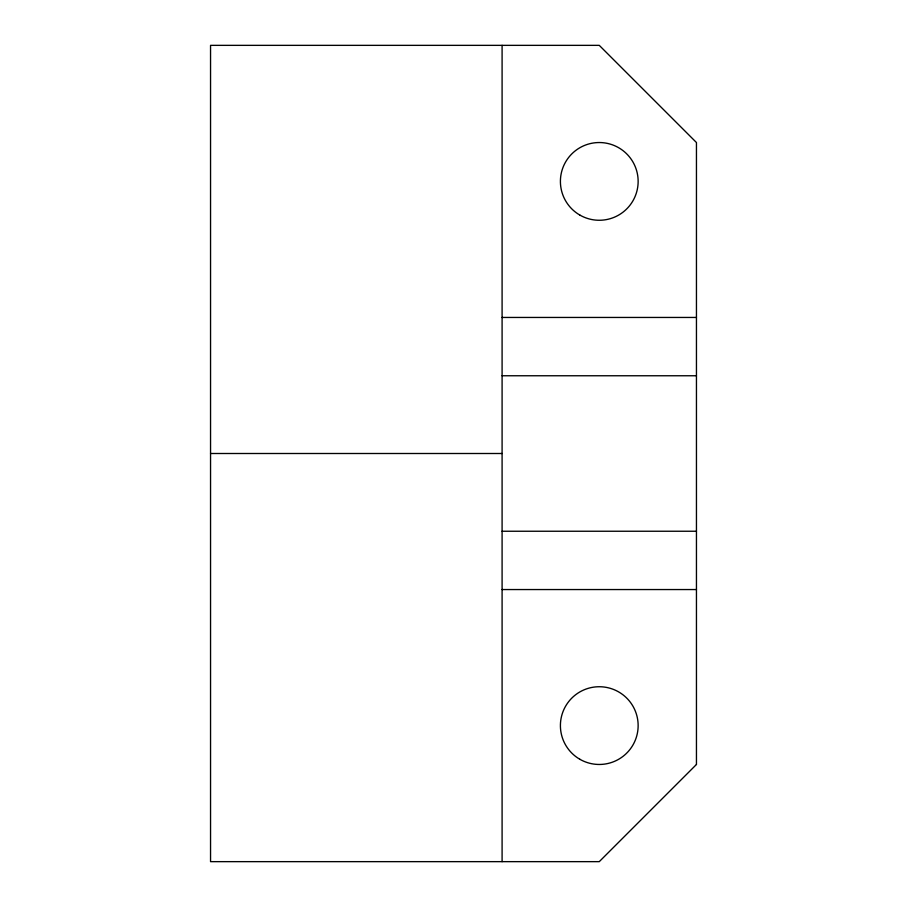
<?xml version="1.0" encoding="UTF-8"?>
<svg xmlns="http://www.w3.org/2000/svg" width="907" height="907" viewBox="0 0 907 907"><rect width="100%" height="100%" fill="white"/><g stroke="black" fill="none" stroke-linecap="round" stroke-linejoin="round"><path stroke-width="1.36" d="M502.093 317.45L696.451 317.45M502.093 375.759L696.451 375.759M210.549 453.5L502.093 453.5M502.093 531.241L696.451 531.241M502.093 589.55L696.451 589.55M502.093 45.35L502.093 861.65M696.451 764.476L599.266 861.65L210.549 861.65L210.549 45.35L599.266 45.35L696.451 142.524L696.451 764.476M579.834 759.261A38.876 38.876 0 0 0 638.143 725.6A38.876 38.876 0 0 0 579.834 691.939A38.876 38.876 0 0 0 579.834 759.261M579.834 215.061A38.876 38.876 0 0 0 638.143 181.4A38.876 38.876 0 0 0 579.834 147.739A38.876 38.876 0 0 0 579.834 215.061"/></g></svg>
